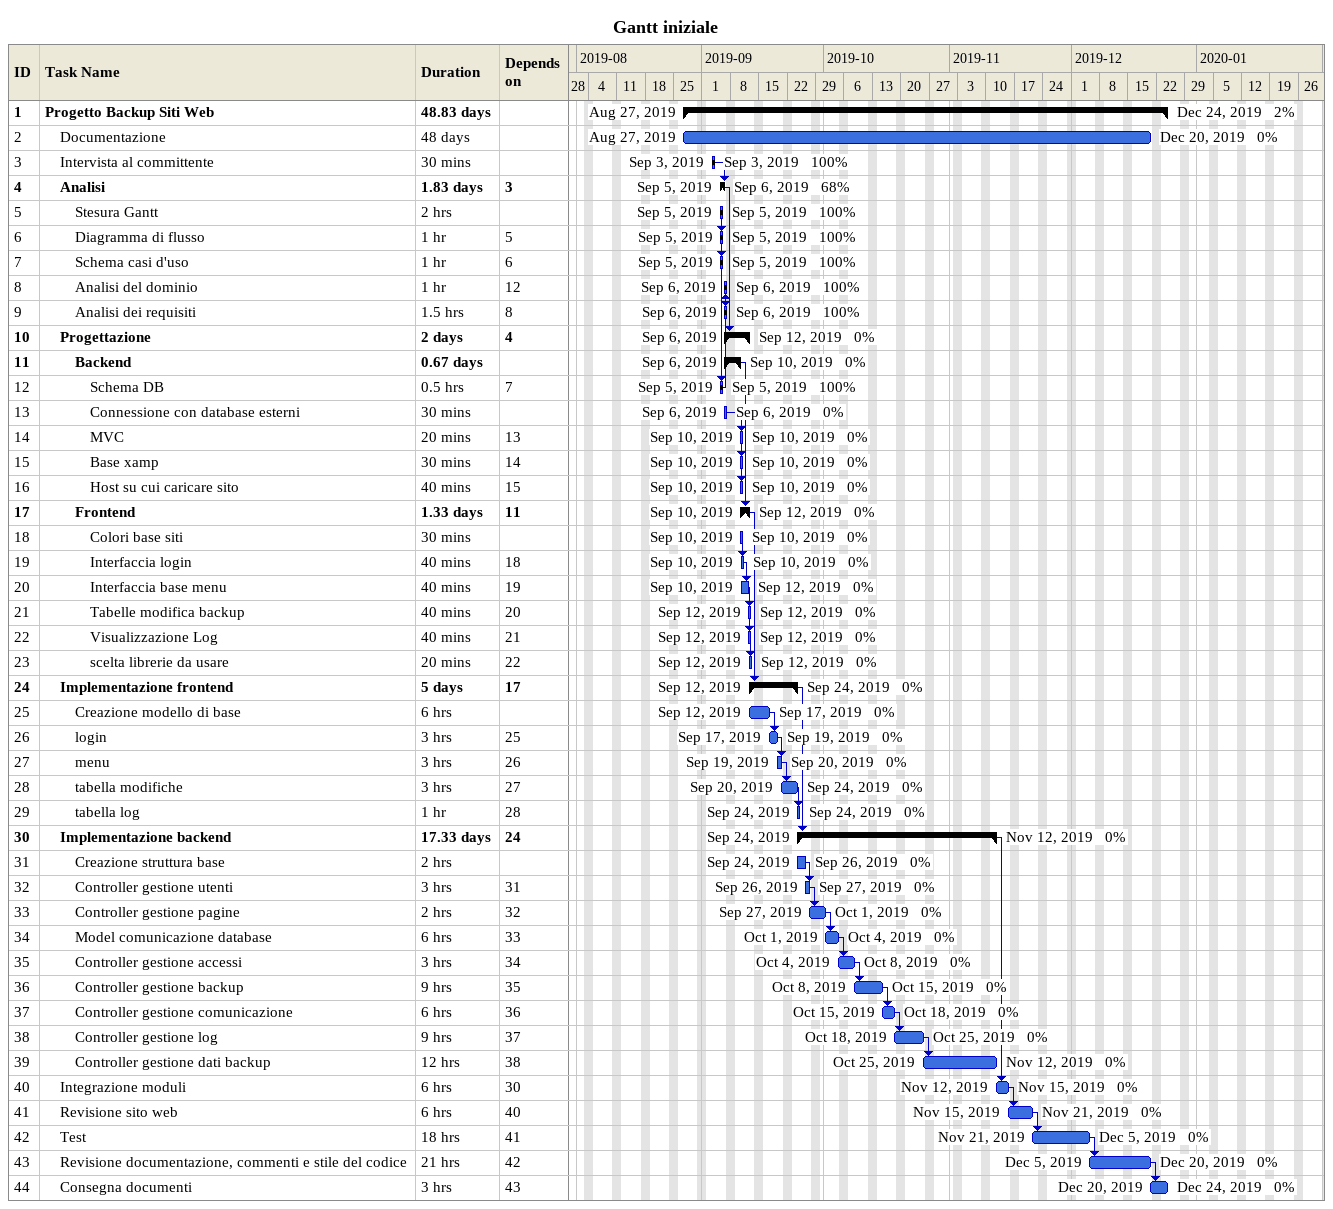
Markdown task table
Gantt iniziale

| ID | Level | Task | Duration | Start | Finish | Predecessors | % complete |
|---|---|---|---|---|---|---|---|
| 1 | 1 | **Progetto Backup Siti Web** | 48.83d | 2019-08-27 | 2019-12-24 |  | 2 |
| 2 | 2 | Documentazione | 48d | 2019-08-27 | 2019-12-20 |  | 0 |
| 3 | 2 | Intervista al committente | 30min | 2019-09-03 | 2019-09-03 |  | 100 |
| 4 | 2 | **Analisi** | 1.83d | 2019-09-05 | 2019-09-06 | 3 | 68 |
| 5 | 3 | Stesura Gantt | 2h | 2019-09-05 | 2019-09-05 |  | 100 |
| 6 | 3 | Diagramma di flusso | 1h | 2019-09-05 | 2019-09-05 | 5 | 100 |
| 7 | 3 | Schema casi d'uso | 1h | 2019-09-05 | 2019-09-05 | 6 | 100 |
| 8 | 3 | Analisi del dominio | 1h | 2019-09-06 | 2019-09-06 | 12 | 100 |
| 9 | 3 | Analisi dei requisiti | 1.5h | 2019-09-06 | 2019-09-06 | 8 | 100 |
| 10 | 2 | **Progettazione** | 2d | 2019-09-06 | 2019-09-12 | 4 | 0 |
| 11 | 3 | **Backend** | 0.67d | 2019-09-06 | 2019-09-10 |  | 0 |
| 12 | 4 | Schema DB | 0.5h | 2019-09-05 | 2019-09-05 | 7 | 100 |
| 13 | 4 | Connessione con database esterni | 30min | 2019-09-06 | 2019-09-06 |  | 0 |
| 14 | 4 | MVC | 20min | 2019-09-10 | 2019-09-10 | 13 | 0 |
| 15 | 4 | Base xamp | 30min | 2019-09-10 | 2019-09-10 | 14 | 0 |
| 16 | 4 | Host su cui caricare sito | 40min | 2019-09-10 | 2019-09-10 | 15 | 0 |
| 17 | 3 | **Frontend** | 1.33d | 2019-09-10 | 2019-09-12 | 11 | 0 |
| 18 | 4 | Colori base siti | 30min | 2019-09-10 | 2019-09-10 |  | 0 |
| 19 | 4 | Interfaccia login | 40min | 2019-09-10 | 2019-09-10 | 18 | 0 |
| 20 | 4 | Interfaccia base menu | 40min | 2019-09-10 | 2019-09-12 | 19 | 0 |
| 21 | 4 | Tabelle modifica backup | 40min | 2019-09-12 | 2019-09-12 | 20 | 0 |
| 22 | 4 | Visualizzazione Log | 40min | 2019-09-12 | 2019-09-12 | 21 | 0 |
| 23 | 4 | scelta librerie da usare | 20min | 2019-09-12 | 2019-09-12 | 22 | 0 |
| 24 | 2 | **Implementazione frontend** | 5d | 2019-09-12 | 2019-09-24 | 17 | 0 |
| 25 | 3 | Creazione modello di base | 6h | 2019-09-12 | 2019-09-17 |  | 0 |
| 26 | 3 | login | 3h | 2019-09-17 | 2019-09-19 | 25 | 0 |
| 27 | 3 | menu | 3h | 2019-09-19 | 2019-09-20 | 26 | 0 |
| 28 | 3 | tabella modifiche | 3h | 2019-09-20 | 2019-09-24 | 27 | 0 |
| 29 | 3 | tabella log | 1h | 2019-09-24 | 2019-09-24 | 28 | 0 |
| 30 | 2 | **Implementazione backend** | 17.33d | 2019-09-24 | 2019-11-12 | 24 | 0 |
| 31 | 3 | Creazione struttura base | 2h | 2019-09-24 | 2019-09-26 |  | 0 |
| 32 | 3 | Controller gestione utenti | 3h | 2019-09-26 | 2019-09-27 | 31 | 0 |
| 33 | 3 | Controller gestione pagine | 2h | 2019-09-27 | 2019-10-01 | 32 | 0 |
| 34 | 3 | Model comunicazione database | 6h | 2019-10-01 | 2019-10-04 | 33 | 0 |
| 35 | 3 | Controller gestione accessi | 3h | 2019-10-04 | 2019-10-08 | 34 | 0 |
| 36 | 3 | Controller gestione backup | 9h | 2019-10-08 | 2019-10-15 | 35 | 0 |
| 37 | 3 | Controller gestione comunicazione | 6h | 2019-10-15 | 2019-10-18 | 36 | 0 |
| 38 | 3 | Controller gestione log | 9h | 2019-10-18 | 2019-10-25 | 37 | 0 |
| 39 | 3 | Controller gestione dati backup | 12h | 2019-10-25 | 2019-11-12 | 38 | 0 |
| 40 | 2 | Integrazione moduli | 6h | 2019-11-12 | 2019-11-15 | 30 | 0 |
| 41 | 2 | Revisione sito web | 6h | 2019-11-15 | 2019-11-21 | 40 | 0 |
| 42 | 2 | Test | 18h | 2019-11-21 | 2019-12-05 | 41 | 0 |
| 43 | 2 | Revisione documentazione, commenti e stile del codice | 21h | 2019-12-05 | 2019-12-20 | 42 | 0 |
| 44 | 2 | Consegna documenti | 3h | 2019-12-20 | 2019-12-24 | 43 | 0 |
